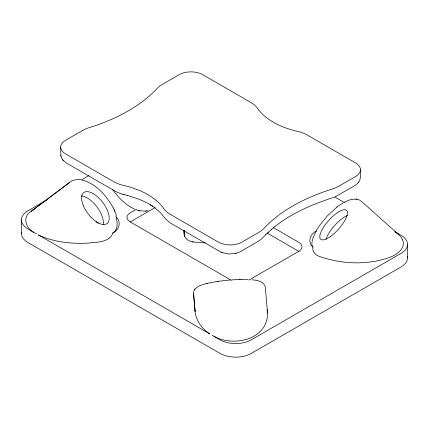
<?xml version="1.0" encoding="UTF-8"?>
<svg xmlns="http://www.w3.org/2000/svg" width="429" height="429" viewBox="0 0 429 429"><rect width="100%" height="100%" fill="white"/><g stroke="black" fill="none" stroke-linecap="round" stroke-linejoin="round"><path stroke-width="0.64" d="M335.296 196.761L354.424 185.832C357.786 183.966 360.478 180.47 360.446 176.507L360.446 169.718M108.843 238.551L111.561 235.789L112.747 233.054A30.486 14.57 53 0 0 116.103 217.101L116.05 214.13L114.79 211.492M318.962 226.63L317.058 229.027L316.253 231.14A30.486 10.334 -48.2 0 0 312.897 247.093C312.044 251.003 315.042 254.633 318.495 256.038A18.42 10.634 0 0 0 319.862 256.58C342.01 264.205 367.09 265.283 389.344 257.486C396.289 255.051 406.145 248.573 402.643 239.902M194.745 289.441L193.769 291.484L193.533 293.436L195.12 311.561M194.809 289.35C197.56 285.757 202.359 284.77 206.467 283.564M318.988 226.11L327.397 215.819L337.012 207.009M358.456 182.32L358.188 182.663M265.717 234.743L261.577 238.942L258.751 241.044L240.197 251.764L235.993 253.351M265.578 234.894L268.388 232.191M268.238 232.325L271.348 229.542M271.203 229.671C289.012 214.259 311.052 204.644 334.298 197.211M69.418 182.556L31.237 211.266C20.764 217.594 26.893 230.368 36.401 233.671M336.904 207.089L343.002 202.896M31.864 210.811L70.131 182.014C73.171 179.837 77.102 179.22 80.749 179.772M31.237 211.266L34.24 209.293M108.816 238.572C102.692 242.669 94.777 242.187 87.773 243.146C70.967 243.945 53.555 242.133 38.213 234.856L209.717 333.88C201.903 328.753 195.656 320.409 195.045 310.859L193.554 293.747M112.747 233.054C118.838 230.352 121.874 221.798 116.103 217.101M316.253 231.14C310.087 233.837 307.212 242.417 312.897 247.093M47.673 199.437L27.944 210.827A22.169 12.8 0 0 0 27.944 228.93L33.784 232.303M81.333 180.003L88.873 175.649M136.025 209.524L130.234 212.864A11.084 6.397 0 0 0 130.234 221.916L231.558 280.416M130.234 221.916L155.132 207.545M248.97 280.078L298.766 251.33A11.084 6.403 0 0 0 298.766 242.283L273.289 227.574M344.117 202.263L351.056 199.431L356.177 199.061M147.957 210.612L146.332 210.988M207.459 283.322L217.358 281.44M222.099 252.649L228.657 254.022L235.382 253.496M206.274 283.612L207.636 283.279M235.296 253.518L236.084 253.33M139.795 210.8L145.608 211.095M218.79 281.231L230.03 280.003M145.372 211.127L146.573 210.95M217.256 281.456L218.876 281.22M231.649 279.88L239.639 279.499M241.05 279.472L248.203 279.552M239.538 279.499L241.162 279.467M205.148 242.916L193.189 241.951M252.043 279.81C257.014 280.185 264.521 281.295 265.32 287.435L267.54 313.047C267.905 340.626 230.995 347.855 211.905 334.995M356.628 199.131L359.448 200.011L361.615 201.501L398.772 234.674L401.163 237.334L402.627 239.865M355.914 199.024L356.896 199.169M184.03 230.314C182.952 236.159 186.819 241.264 192.594 241.827M192.353 241.779L193.425 241.999M136.138 209.738L138.873 210.591M138.669 210.542L140.01 210.848M82.068 180.003C96.166 183.65 106.472 195.715 113.31 207.963M63.154 160.301L66.699 163.202L115.01 191.098L118.179 192.669L122.935 194.273M124.045 194.546L127.434 195.372M122.839 194.246L124.131 194.562M127.338 195.345L139.725 199.442L147.694 203.239L152.595 206.204L150.204 204.687M154.547 207.577L160.167 212.36L165.867 219.294L170.163 222.903L221.589 252.45M221.461 252.397L222.222 252.697M134.76 209.186C125.493 205.019 118.125 197.485 112.398 189.243M334.582 196.89L344.433 202.574M394.734 231.569L401.056 235.264A22.169 12.8 0 0 1 401.056 253.367L251.34 339.806A22.169 12.8 0 0 1 219.986 339.806L214.146 336.433M266.918 232.947L298.766 251.33A11.084 6.403 0 0 1 299.163 251.576M96.032 221.825L98.418 223.305M152.44 206.108L154.692 207.69M395.216 231.896L398.772 234.674M114.318 210.896L114.575 211.197M62.934 160.038L62.666 159.695M63.288 160.467L61.948 158.601L60.95 156.081M114.023 209.357L114.763 210.912M113.272 207.893L114.066 209.443M184.631 236.004L184.819 236.567M60.677 147.088L60.891 155.813M60.838 155.582L61.004 156.312M267.074 309.593L267.54 313.047M184.111 230.561L184.529 235.226M184.025 230.271L184.427 234.926M195.029 310.038L195.045 310.859M407.55 244.316L407.55 257.893M21.45 219.879L21.45 233.456M21.573 232.116A22.169 12.8 0 0 0 27.944 242.508L219.986 353.383A22.169 12.8 0 0 0 251.34 353.383L401.056 266.945A22.169 12.8 0 0 0 407.427 256.558M326.083 239.243A19.402 6.574 -48.3 0 1 347.522 215.519M81.376 196.005A19.402 9.272 53 0 1 96.718 206.58A19.402 9.272 53 0 1 103.207 224.431M194.964 289.13L194.584 289.666L194.964 289.13M82.652 130.427L65.546 140.299A16.629 9.599 0 0 0 65.546 153.877L113.862 181.773A27.713 16.002 0 0 0 123.295 185.344A72.056 41.602 0 0 1 163.899 208.784A27.713 16.002 0 0 0 170.082 214.232L218.399 242.122A16.629 9.599 0 0 0 241.913 242.122L259.014 232.25A27.713 16.002 0 0 0 263.851 228.491A166.28 95.999 0 0 1 331.955 189.168A27.713 16.002 0 0 0 338.47 186.379L355.571 176.507A16.629 9.599 0 0 0 355.571 162.929L307.261 135.033A27.713 16.002 0 0 0 297.828 131.462A72.056 41.602 0 0 1 257.223 108.022A27.713 16.002 0 0 0 251.035 102.574L202.724 74.678A16.629 9.599 0 0 0 179.209 74.678L162.103 84.556A27.713 16.002 0 0 0 157.271 88.315A166.28 95.999 0 0 1 89.168 127.633A27.713 16.002 0 0 0 82.652 130.427M330.813 236.25A19.402 6.569 -48.2 0 0 346.734 210.526A19.402 6.569 -48.2 0 0 323.294 227.601A19.402 6.569 -48.2 0 0 330.813 236.25M83.108 205.073A19.402 9.272 53 0 0 107.009 223.616A19.402 9.272 53 0 0 96.048 195.56A19.402 9.272 53 0 0 83.108 205.073"/></g></svg>
